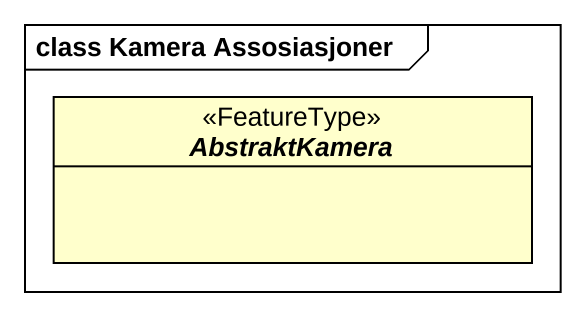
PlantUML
@startuml
mainframe class Kamera Assosiasjoner
hide circle
hide empty members
abstract class AbstraktKamera <<FeatureType>>
@enduml
